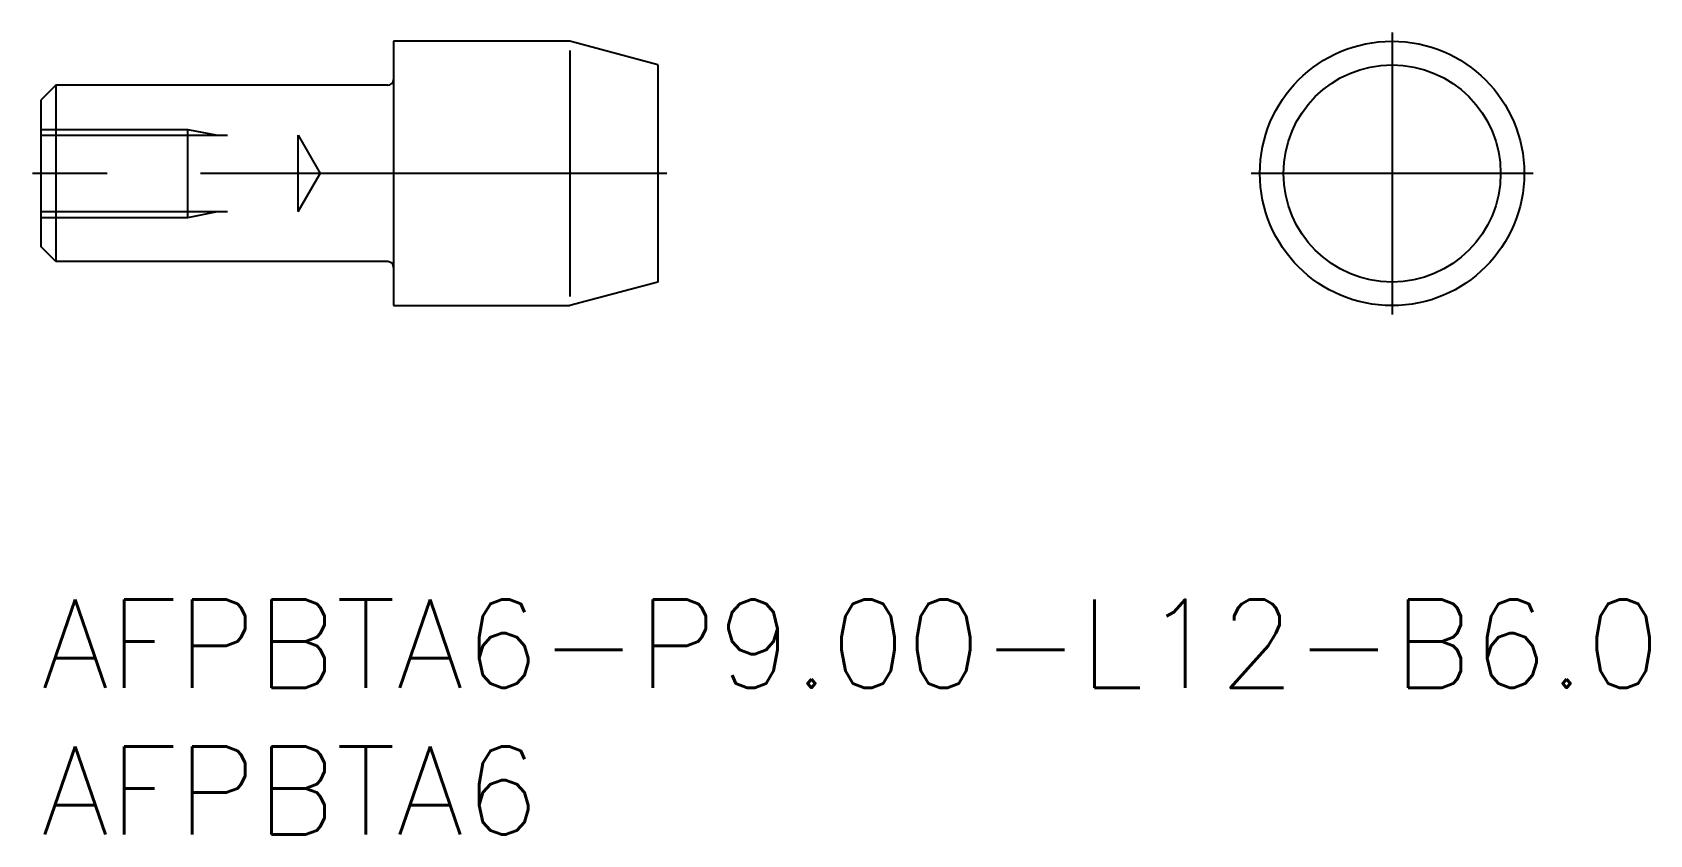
# Model space of a CAD drawing. Extents: x -0.3 to 54.8, y -8 to 19.3.
import ezdxf

# ---------------------------------------------------------------- set-up
doc = ezdxf.new("R2010")
doc.units = 0
doc.header["$LTSCALE"] = 0.5
doc.linetypes.add('CENTER', pattern=[50.8, 31.75, -6.35, 6.35, -6.35])
doc.linetypes.add('DASHED', pattern=[19.05, 12.7, -6.35])
for name, color, linetype in [('MSM_CENTER', 1, 'CENTER'), ('MSM_CONTINUOUS', 7, 'CONTINUOUS'), ('MSM_DASHED', 4, 'DASHED'), ('MSM_NARROW', 5, 'CONTINUOUS'), ('MSM_PART_NUMBER', 7, 'CONTINUOUS')]:
    doc.layers.add(name, color=color, linetype=linetype)
doc.styles.get("Standard").update_dxf_attribs({"font": 'txt.shx', "height": 1, "bigfont": 'bigfont.shx'})

# ---------------------------------------------------------------- blocks, each defined once
blk = doc.blocks.new('*U4')
at = {"layer": 'MSM_PART_NUMBER'}
blk.add_text('AFPBTA6-P9.00-L12-B6.0', height=3, dxfattribs=at).set_placement((0, -3))
blk = doc.blocks.new('*U5')
at = {"layer": 'MSM_PART_NUMBER'}
blk.add_text('AFPBTA6', height=3, dxfattribs=at).set_placement((0, -8))

msp = doc.modelspace()

# ---------------------------------------------------------------- linework, layer by layer
at = {"layer": 'MSM_CENTER'}
for p, q in [((46, 19.3), (46, 9.7)), ((21.3, 14.5), (-0.3, 14.5)), ((50.8, 14.5), (41.2, 14.5))]:
    msp.add_line(p, q, dxfattribs=at)
at = {"layer": 'MSM_CONTINUOUS'}
for p, q in [((18, 19), (12, 19)), ((12, 19), (12, 10)), ((21, 18.196), (18, 19)), ((21, 18.196), (21, 10.804)), ((0.5, 17.5), (0, 17)), ((0.5, 17.5), (0.5, 11.5)), ((11.8, 17.5), (0.5, 17.5)), ((0, 12), (0, 17)), ((0.5, 11.5), (0, 12)), ((11.8, 11.5), (0.5, 11.5)), ((21, 10.804), (18, 10)), ((12, 10), (18, 10))]:
    msp.add_line(p, q, dxfattribs=at)
for radius in [4.5, 3.696]:
    msp.add_circle((46, 14.5), radius, dxfattribs=at)
for centre, start, end in [((11.8, 17.7), 270, 0), ((11.8, 11.3), 0, 90)]:
    msp.add_arc(centre, 0.2, start, end, dxfattribs=at)
at = {"layer": 'MSM_DASHED'}
for p, q in [((0, 16), (5, 16)), ((5, 16), (6, 15.8)), ((5, 13), (5, 16)), ((0, 15.8), (8.749, 15.8)), ((8.749, 13.2), (8.749, 15.8)), ((8.749, 15.8), (9.5, 14.5)), ((8.749, 13.2), (9.5, 14.5)), ((0, 13.2), (8.749, 13.2)), ((0, 13), (5, 13)), ((5, 13), (6, 13.2))]:
    msp.add_line(p, q, dxfattribs=at)
at = {"layer": 'MSM_NARROW'}
msp.add_line((18, 18.683), (18, 10.317), dxfattribs=at)

# ---------------------------------------------------------------- block references
at = {"layer": 'MSM_CONTINUOUS'}
for name in ['*U4', '*U5']:
    msp.add_blockref(name, (0, 0), dxfattribs=at)

doc.saveas('drawing.dxf')
